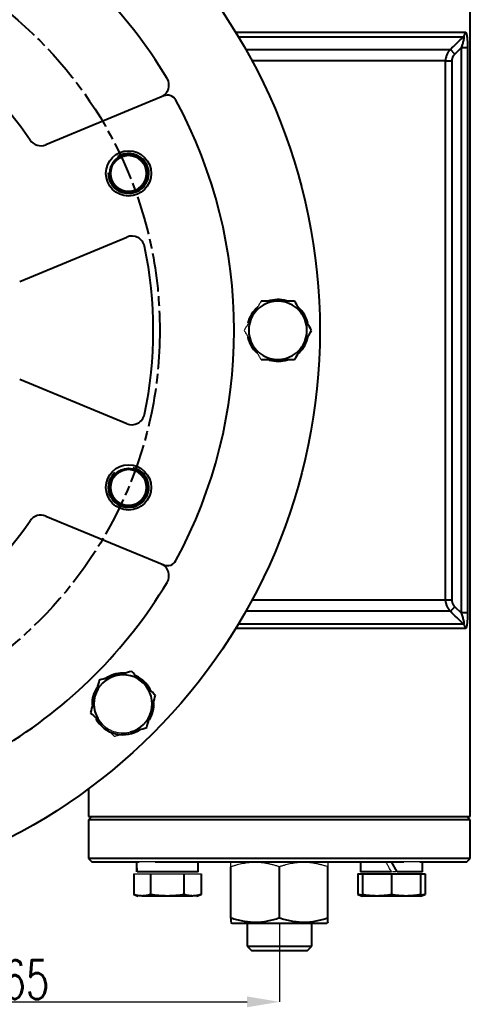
# Model space of a CAD drawing. Header units: millimetres. Extents: x 2404 to 4548, y 1024 to 2541.
# Drawn here: x 3832 to 3971.3, y 1636.5 to 1942.2 of the extents above; entities that cross this region are included whole.
import ezdxf

# ---------------------------------------------------------------- set-up
doc = ezdxf.new("R2010")
doc.units = ezdxf.units.MM
doc.linetypes.add('AM_ISO08W050', pattern=[18, 12, -1.5, 3, -1.5])
for name, color, linetype, lineweight in [('AM_5', 3, 'Continuous', 25), ('AM_7', 4, 'AM_ISO08W050', 25), ('粗实线', 7, 'Continuous', 40)]:
    doc.layers.add(name, color=color, linetype=linetype, lineweight=lineweight)
doc.styles.add('SLDTEXTSTYLE1', font='txt.shx', dxfattribs={"width": 0.7, "bigfont": 'gbcbig.shx'})
doc.dimstyles.new('SLDDIMSTYLE12$0', dxfattribs={"dimtxt": 12, "dimasz": 10, "dimexe": 0, "dimexo": 0.0625, "dimgap": 0.875, "dimtad": 1, "dimdec": 1, "dimlfac": 1.8, "dimrnd": 1e-09, "dimzin": 12, "dimdsep": 46, "dimtxsty": 'SLDTEXTSTYLE1', "dimcen": 0.09, "dimdle": 8.16, "dimclrd": 3, "dimclre": 3, "dimadec": 0, "dimazin": 3, "dimtfac": 1, "dimtdec": 1, "dimtofl": 0, "dimtmove": 0, "dimatfit": 3, "dimfxl": 0, "dimfrac": 2, "dimtolj": 1, "dimlwd": 5, "dimlwe": 5, "dimarcsym": 0})
doc.dimstyles.new('SLDDIMSTYLE12$3', dxfattribs={"dimtxt": 12, "dimasz": 10, "dimexe": 0, "dimexo": 0.0625, "dimgap": 0.875, "dimtad": 1, "dimdec": 1, "dimlfac": 1.8, "dimrnd": 1e-09, "dimzin": 12, "dimdsep": 46, "dimtxsty": 'SLDTEXTSTYLE1', "dimcen": 0.09, "dimdle": 8.16, "dimclrd": 3, "dimclre": 3, "dimadec": 0, "dimazin": 3, "dimtfac": 1, "dimtdec": 1, "dimtofl": 0, "dimtmove": 0, "dimatfit": 3, "dimfxl": 0, "dimfrac": 2, "dimtolj": 1, "dimlwd": 5, "dimlwe": 5, "dimarcsym": 0})

# ---------------------------------------------------------------- blocks, each defined once
blk = doc.blocks.new('*D58')
at = {"layer": 'AM_5', "color": 3, "linetype": 'Continuous', "lineweight": 5, "transparency": 16777216}
blk.add_line((3530.68, 1976.08), (3588.22, 1941.7), dxfattribs=at)
at = {"layer": 'AM_5', "color": 3, "lineweight": 5, "transparency": 16777216}
for p, q in [((3748.22, 1846.03), (3748.4, 1846.03)), ((3748.31, 1845.94), (3748.31, 1846.12))]:
    blk.add_line(p, q, dxfattribs=at)
at = {"layer": 'AM_5', "color": 3, "transparency": 16777216}
blk.add_solid([(3589.07, 1943.13), (3587.36, 1940.27), (3596.8, 1936.57)], dxfattribs=at)
at = {"layer": 'Defpoints', "color": 0, "transparency": 16777216}
for p in [(3596.8, 1936.57), (3899.81, 1755.49)]:
    blk.add_point(p, dxfattribs=at)
at = {"layer": 'AM_5', "color": 0, "transparency": 16777216, "insert": (3548.18, 1973.64), "char_height": 12, "attachment_point": 5, "rotation": 329.1367, "style": 'SLDTEXTSTYLE1'}
blk.add_mtext('\\A1;∅353', dxfattribs=at)
blk = doc.blocks.new('*D59')
at = {"layer": 'AM_5', "color": 3, "linetype": 'Continuous', "lineweight": 5, "transparency": 16777216}
blk.add_line((3507.75, 1917.68), (3617.01, 1885.14), dxfattribs=at)
at = {"layer": 'AM_5', "color": 3, "lineweight": 5, "transparency": 16777216}
for p, q in [((3748.22, 1846.03), (3748.4, 1846.03)), ((3748.31, 1845.94), (3748.31, 1846.12))]:
    blk.add_line(p, q, dxfattribs=at)
at = {"layer": 'AM_5', "color": 3, "transparency": 16777216}
blk.add_solid([(3617.48, 1886.73), (3616.53, 1883.54), (3626.59, 1882.28)], dxfattribs=at)
at = {"layer": 'Defpoints', "color": 0, "transparency": 16777216}
for p in [(3626.59, 1882.28), (3870.02, 1809.77)]:
    blk.add_point(p, dxfattribs=at)
at = {"layer": 'AM_5', "color": 0, "transparency": 16777216, "insert": (3525.31, 1919.62), "char_height": 12, "attachment_point": 5, "rotation": 343.4137, "style": 'SLDTEXTSTYLE1'}
blk.add_mtext('\\A1;∅254', dxfattribs=at)
blk = doc.blocks.new('*D63')
at = {"layer": 'AM_5', "color": 3, "lineweight": 5, "transparency": 16777216}
blk.add_line((3748.31, 1682.47), (3748.31, 1638.16), dxfattribs=at)
at = {"layer": 'AM_5', "color": 3, "linetype": 'Continuous', "lineweight": 5, "transparency": 16777216}
for p, q in [((3912.31, 1662.47), (3912.31, 1638.16)), ((3758.31, 1638.16), (3902.31, 1638.16))]:
    blk.add_line(p, q, dxfattribs=at)
at = {"layer": 'AM_5', "color": 3, "transparency": 16777216}
for points in [[(3758.31, 1639.83), (3758.31, 1636.5), (3748.31, 1638.16)], [(3902.31, 1639.83), (3902.31, 1636.5), (3912.31, 1638.16)]]:
    blk.add_solid(points, dxfattribs=at)
at = {"layer": 'Defpoints', "color": 0, "transparency": 16777216}
for p in [(3748.31, 1682.53), (3912.31, 1662.53), (3912.31, 1638.16)]:
    blk.add_point(p, dxfattribs=at)
at = {"layer": 'AM_5', "color": 0, "transparency": 16777216, "insert": (3830.31, 1645.04), "char_height": 12, "attachment_point": 5, "style": 'SLDTEXTSTYLE1'}
blk.add_mtext('\\A1;165', dxfattribs=at)
blk = doc.blocks.new('*U43')
at = {"layer": '粗实线', "linetype": 'ByBlock'}
blk.add_circle((-0.07, 0), 5.7, dxfattribs=at)
at = {"layer": '粗实线', "color": 3, "linetype": 'ByBlock'}
blk.add_arc((-0.07, 0), 6.09, 222.8944, 167.5618, dxfattribs=at)
blk = doc.blocks.new('*U45')
at = {"layer": '粗实线', "color": 0, "linetype": 'ByBlock', "lineweight": -2, "transparency": 16777216}
for p, rotation in [((18900.81, 8919.97), 45), ((19066.74, 8851.14), 315), ((18832.03, 8851.26), 90.00000000000001), ((18831.98, 8754.04), 135), ((19066.69, 8753.92), 270), ((18900.69, 8685.26), 180), ((18997.91, 8685.21), 225)]:
    blk.add_blockref('*U43', p, dxfattribs=dict(at, rotation=rotation))
blk.add_blockref('*U43', (18998.03, 8919.92), dxfattribs=at)

msp = doc.modelspace()

# ---------------------------------------------------------------- linework, layer by layer
at = {"color": 7, "linetype": 'Continuous', "lineweight": 25}
for p, q in [((3971.308, 1695.528), (3971.308, 1996.528)), ((3898.733, 1938.357), (3969.787, 1938.357)), ((3899.592, 1936.942), (3969.216, 1936.942)), ((3901.897, 1932.993), (3965.159, 1932.993)), ((3966.532, 1931.578), (3965.159, 1932.993)), ((3968.511, 1933.501), (3966.532, 1931.578)), ((3970.483, 1933.501), (3968.511, 1933.501)), ((3968.511, 1933.501), (3968.511, 1758.555)), ((3970.483, 1933.501), (3970.483, 1758.555)), ((3963.687, 1929.457), (3903.846, 1929.457)), ((3963.687, 1762.599), (3963.687, 1929.457)), ((3963.687, 1929.457), (3965.626, 1929.457)), ((3965.626, 1929.457), (3965.626, 1762.599)), ((3876.521, 1918.619), (3840.05, 1903.512)), ((3832.006, 1861.214), (3865.123, 1874.931)), ((3865.123, 1817.125), (3832.006, 1830.842)), ((3840.05, 1788.544), (3876.521, 1773.438)), ((3903.846, 1762.599), (3963.687, 1762.599)), ((3963.687, 1762.599), (3965.626, 1762.599)), ((3965.159, 1759.064), (3901.897, 1759.064)), ((3965.159, 1759.064), (3966.532, 1760.478)), ((3966.532, 1760.478), (3968.511, 1758.555)), ((3970.483, 1758.555), (3968.511, 1758.555)), ((3969.216, 1755.114), (3899.592, 1755.114)), ((3969.787, 1753.7), (3898.733, 1753.7)), ((3853.308, 1704.158), (3853.308, 1695.528)), ((3854.308, 1695.528), (3853.308, 1694.528)), ((3853.308, 1695.528), (3912.308, 1695.528)), ((3853.308, 1694.528), (3853.308, 1682.528)), ((3912.308, 1694.528), (3853.308, 1694.528)), ((3912.308, 1695.528), (3971.308, 1695.528)), ((3971.308, 1694.528), (3912.308, 1694.528)), ((3971.308, 1694.528), (3970.308, 1695.528)), ((3971.308, 1682.528), (3971.308, 1694.528)), ((3853.308, 1682.528), (3854.308, 1681.528)), ((3971.308, 1682.528), (3853.308, 1682.528)), ((3854.308, 1681.528), (3868.913, 1681.528)), ((3868.11, 1681.528), (3868.11, 1678.428)), ((3873.826, 1681.528), (3950.791, 1681.528)), ((3887.21, 1678.428), (3887.21, 1681.528)), ((3902.308, 1681.528), (3902.308, 1681.074)), ((3922.308, 1681.073), (3922.308, 1681.528)), ((3937.406, 1681.528), (3937.406, 1678.428)), ((3948.746, 1678.428), (3946.956, 1681.528)), ((3955.703, 1681.528), (3970.308, 1681.528)), ((3956.506, 1678.428), (3956.506, 1681.528)), ((3970.308, 1681.528), (3971.308, 1682.528)), ((3887.21, 1678.428), (3868.279, 1678.428)), ((3897.308, 1664.084), (3897.308, 1679.972)), ((3912.308, 1664.084), (3912.308, 1679.972)), ((3927.308, 1664.084), (3927.308, 1679.972)), ((3946.956, 1678.428), (3937.406, 1678.428)), ((3956.506, 1678.428), (3948.746, 1678.428)), ((3867.268, 1677.828), (3867.268, 1671.435)), ((3872.464, 1677.828), (3872.464, 1671.435)), ((3882.856, 1671.435), (3882.856, 1677.828)), ((3888.052, 1677.828), (3888.052, 1671.435)), ((3936.564, 1677.828), (3937.956, 1677.828)), ((3936.564, 1677.828), (3936.564, 1671.435)), ((3937.956, 1677.828), (3946.956, 1677.828)), ((3937.956, 1677.828), (3937.956, 1671.435)), ((3946.956, 1677.828), (3946.956, 1671.435)), ((3946.956, 1677.828), (3955.956, 1677.828)), ((3955.956, 1677.828), (3955.956, 1671.435)), ((3955.956, 1677.828), (3957.349, 1677.828)), ((3957.349, 1677.828), (3957.349, 1671.435)), ((3867.268, 1671.435), (3868.66, 1670.928)), ((3877.66, 1670.928), (3869.866, 1670.928)), ((3885.454, 1670.928), (3877.66, 1670.928)), ((3886.66, 1670.928), (3888.052, 1671.435)), ((3936.564, 1671.435), (3937.956, 1670.928)), ((3937.956, 1671.163), (3936.564, 1671.435)), ((3942.456, 1670.928), (3937.956, 1670.928)), ((3951.456, 1670.928), (3942.456, 1670.928)), ((3955.956, 1670.928), (3951.456, 1670.928)), ((3955.956, 1670.928), (3957.349, 1671.435)), ((3957.349, 1671.435), (3955.956, 1671.163)), ((3897.308, 1662.745), (3897.683, 1662.528)), ((3897.683, 1662.528), (3926.933, 1662.528)), ((3902.308, 1662.528), (3902.308, 1655.381)), ((3922.308, 1655.381), (3922.308, 1662.528)), ((3926.933, 1662.528), (3927.308, 1662.745)), ((3902.308, 1655.381), (3903.661, 1654.028)), ((3902.308, 1655.381), (3912.308, 1655.381)), ((3903.661, 1654.028), (3920.955, 1654.028)), ((3912.308, 1655.381), (3922.308, 1655.381)), ((3920.955, 1654.028), (3922.308, 1655.381))]:
    msp.add_line(p, q, dxfattribs=at)
at = {"color": 144, "linetype": 'Continuous', "lineweight": 18}
for p, q in [((3873.826, 1681.528), (3868.913, 1681.528)), ((3955.703, 1681.528), (3950.791, 1681.528)), ((3867.268, 1677.828), (3872.464, 1677.828)), ((3872.464, 1677.828), (3882.856, 1677.828)), ((3882.856, 1677.828), (3888.052, 1677.828))]:
    msp.add_line(p, q, dxfattribs=at)
at = {"color": 7, "linetype": 'Continuous', "lineweight": 25}
for centre, radius in [((3748.308, 1846.028), 176.5), ((3865.641, 1894.629), 7), ((3865.641, 1797.427), 7)]:
    msp.add_circle(centre, radius, dxfattribs=at)
for centre, radius, start, end in [((3748.308, 1846.028), 151, 31.10722, 58.89278), ((3967.76, 1938.352), 2.027, 315.92442, 0.12439), ((3748.308, 1846.028), 105, 34.14428, 55.85572), ((3874.17, 1921.974), 4, 292.5, 31.10722), ((3877.669, 1915.847), 3, 28.3567, 112.5), ((3748.308, 1846.028), 150, 331.6433, 28.3567), ((3838.52, 1907.208), 4, 214.14428, 292.5), ((3866.653, 1871.236), 4, 12.02432, 112.5), ((3748.308, 1846.028), 125, 347.97568, 12.02432), ((3911.808, 1846.028), 9.55, 130.46003, 166.31319), ((3911.808, 1846.028), 9, 90, 150), ((3911.808, 1846.028), 9.55, 73.41073, 109.16194), ((3911.808, 1846.028), 9, 30, 90), ((3911.808, 1846.028), 9.55, 13.51521, 47.78984), ((3911.808, 1846.028), 9, 150, 210), ((3911.808, 1846.028), 9, 330, 30), ((3911.808, 1846.028), 9.55, 192.65879, 226.76773), ((3911.808, 1846.028), 9.55, 312.8059, 349.1982), ((3911.808, 1846.028), 9, 210, 270), ((3911.808, 1846.028), 9, 270, 330), ((3911.808, 1846.028), 9.55, 253.69476, 288.28049), ((3866.653, 1820.821), 4, 247.5, 347.97568), ((3838.52, 1784.849), 4, 67.5, 145.85572), ((3748.308, 1846.028), 105, 304.14428, 325.85572), ((3874.17, 1770.082), 4, 328.89278, 67.5), ((3877.669, 1776.209), 3, 247.5, 331.6433), ((3748.308, 1846.028), 151, 301.10722, 328.89278), ((3967.76, 1753.704), 2.027, 359.87561, 44.07558), ((3863.92, 1730.416), 9.55, 85.9144, 121.31319), ((3863.92, 1730.416), 9, 105, 165), ((3863.92, 1730.416), 9, 45, 105), ((3863.92, 1730.416), 9.55, 28.41073, 64.16193), ((3863.92, 1730.416), 9, 345, 45), ((3863.92, 1730.416), 9.55, 147.65879, 181.76773), ((3863.92, 1730.416), 9, 165, 225), ((3863.92, 1730.416), 9.55, 328.51521, 2.78984), ((3863.92, 1730.416), 9, 285, 345), ((3863.92, 1730.416), 9.55, 208.69476, 304.1982)]:
    msp.add_arc(centre, radius, start, end, dxfattribs=at)
for centre, start_param, end_param in [((3877.66, 1681.528), 1.5707963, 1.7593233), ((3877.66, 1678.428), 1.4769526, 1.5707963)]:
    msp.add_ellipse(centre, major_axis=(0, 16.541), ratio=0.5773503, start_param=start_param, end_param=end_param, dxfattribs=at)
at = {"color": 144, "linetype": 'Continuous', "lineweight": 18}
for points, knots in [([(3898.733, 1938.357), (3898.761, 1938.311), (3898.816, 1938.223), (3898.896, 1938.091), (3898.973, 1937.964), (3899.047, 1937.843), (3899.118, 1937.727), (3899.203, 1937.587), (3899.3, 1937.426), (3899.407, 1937.25), (3899.505, 1937.087), (3899.564, 1936.99), (3899.592, 1936.942)], [0, 0, 0, 0, 0.0916949, 0.1800589, 0.2651099, 0.3468692, 0.4253622, 0.5006181, 0.6332926, 0.7605673, 0.8827044, 1, 1, 1, 1]), ([(3902.238, 1932.387), (3902.208, 1932.441), (3902.148, 1932.548), (3902.061, 1932.703), (3901.977, 1932.851), (3901.923, 1932.946), (3901.897, 1932.993)], [0, 0, 0, 0, 0.2555394, 0.5073336, 0.7554598, 1, 1, 1, 1]), ([(3906.612, 1855.028), (3906.523, 1854.875), (3906.348, 1854.57), (3906.085, 1854.115), (3905.826, 1853.666), (3905.569, 1853.221), (3905.253, 1852.674), (3904.88, 1852.026), (3904.446, 1851.276), (3904.158, 1850.778), (3904.014, 1850.528)], [0, 0, 0, 0, 0.1034251, 0.2050088, 0.3050798, 0.4040046, 0.502187, 0.6697435, 0.8346755, 1, 1, 1, 1]), ([(3904.014, 1850.528), (3903.927, 1850.378), (3903.755, 1850.079), (3903.496, 1849.63), (3903.238, 1849.182), (3902.977, 1848.731), (3902.66, 1848.183), (3902.287, 1847.536), (3901.853, 1846.786), (3901.563, 1846.283), (3901.416, 1846.028)], [0, 0, 0, 0, 0.0994159, 0.1982438, 0.2971571, 0.3968095, 0.4978253, 0.6618406, 0.8286665, 1, 1, 1, 1]), ([(3901.416, 1846.028), (3901.505, 1845.875), (3901.681, 1845.57), (3901.943, 1845.115), (3902.202, 1844.666), (3902.459, 1844.221), (3902.775, 1843.674), (3903.15, 1843.027), (3903.583, 1842.277), (3903.87, 1841.778), (3904.014, 1841.528)], [0, 0, 0, 0, 0.1034251, 0.2050088, 0.3050798, 0.4040046, 0.502187, 0.6697435, 0.8346755, 1, 1, 1, 1]), ([(3904.014, 1841.528), (3904.101, 1841.378), (3904.274, 1841.079), (3904.533, 1840.631), (3904.792, 1840.183), (3905.052, 1839.732), (3905.368, 1839.183), (3905.742, 1838.536), (3906.175, 1837.786), (3906.465, 1837.283), (3906.612, 1837.028)], [0, 0, 0, 0, 0.0994159, 0.1982438, 0.2971571, 0.3968095, 0.4978252, 0.6618406, 0.8286665, 1, 1, 1, 1]), ([(3901.897, 1759.064), (3901.717, 1758.748), (3901.353, 1758.108), (3900.79, 1757.135), (3900.202, 1756.133), (3899.797, 1755.457), (3899.592, 1755.114)], [0, 0, 0, 0, 0.2393557, 0.4857945, 0.7393359, 1, 1, 1, 1]), ([(3901.897, 1759.064), (3901.923, 1759.111), (3901.977, 1759.205), (3902.061, 1759.354), (3902.148, 1759.508), (3902.208, 1759.616), (3902.238, 1759.67)], [0, 0, 0, 0, 0.2445402, 0.4926664, 0.7444606, 1, 1, 1, 1]), ([(3899.592, 1755.114), (3899.573, 1755.083), (3899.535, 1755.019), (3899.473, 1754.916), (3899.407, 1754.807), (3899.337, 1754.69), (3899.262, 1754.567), (3899.166, 1754.409), (3899.044, 1754.208), (3898.893, 1753.96), (3898.788, 1753.789), (3898.733, 1753.7)], [0, 0, 0, 0, 0.0778796, 0.157879, 0.2400919, 0.3246048, 0.4114977, 0.5008436, 0.6541576, 0.8204818, 1, 1, 1, 1]), ([(3857.556, 1724.052), (3857.677, 1723.932), (3857.919, 1723.689), (3858.284, 1723.325), (3858.652, 1722.957), (3859.023, 1722.586), (3859.468, 1722.141), (3859.994, 1721.615), (3860.606, 1721.003), (3861.02, 1720.589), (3861.23, 1720.378)], [0, 0, 0, 0, 0.0978843, 0.1966169, 0.2962392, 0.3967918, 0.4983138, 0.6591287, 0.8263186, 1, 1, 1, 1]), ([(3857.556, 1724.052), (3857.625, 1723.984), (3857.763, 1723.849), (3857.978, 1723.655), (3858.198, 1723.467), (3858.424, 1723.287), (3858.655, 1723.115), (3858.893, 1722.949), (3859.136, 1722.792), (3859.643, 1722.485), (3860.447, 1722.084), (3861.584, 1721.698), (3862.762, 1721.463), (3863.755, 1721.403), (3864.54, 1721.431), (3865.116, 1721.49), (3865.687, 1721.583), (3866.062, 1721.676), (3866.25, 1721.723)], [0, 0, 0, 0, 0.0308228, 0.0615517, 0.0922184, 0.1228548, 0.1534928, 0.1841646, 0.2149018, 0.2457363, 0.3728489, 0.5000156, 0.6271282, 0.7542949, 0.815839, 0.8771341, 0.9384359, 1, 1, 1, 1]), ([(3861.23, 1720.378), (3861.405, 1720.425), (3861.749, 1720.517), (3862.261, 1720.654), (3862.763, 1720.789), (3863.255, 1720.921), (3863.861, 1721.083), (3864.583, 1721.276), (3865.42, 1721.501), (3865.974, 1721.649), (3866.25, 1721.723)], [0, 0, 0, 0, 0.105065, 0.2077919, 0.3082044, 0.4063275, 0.5021883, 0.6706326, 0.8365076, 1, 1, 1, 1]), ([(3897.308, 1679.972), (3897.308, 1680.321), (3897.308, 1681.023), (3897.308, 1681.432), (3897.308, 1681.312), (3897.308, 1681.311)], [0, 0, 0, 0, 0.4978732, 0.9996439, 1, 1, 1, 1]), ([(3927.308, 1681.312), (3927.308, 1681.312), (3927.308, 1681.432), (3927.308, 1681.023), (3927.308, 1680.321), (3927.308, 1679.972)], [0, 0, 0, 0, 0.0002306, 0.5020643, 1, 1, 1, 1]), ([(3946.956, 1678.428), (3946.86, 1678.596), (3946.672, 1678.92), (3946.401, 1679.39), (3946.148, 1679.827), (3945.915, 1680.231), (3945.701, 1680.602), (3945.506, 1680.94), (3945.33, 1681.245), (3945.219, 1681.438), (3945.167, 1681.528)], [0, 0, 0, 0, 0.1620197, 0.3134623, 0.4543277, 0.5846161, 0.7043274, 0.8134617, 0.9120192, 1, 1, 1, 1]), ([(3912.308, 1679.972), (3912.124, 1680.032), (3911.758, 1680.152), (3911.212, 1680.318), (3910.674, 1680.471), (3910.143, 1680.611), (3909.62, 1680.738), (3909.105, 1680.852), (3908.128, 1681.046), (3906.694, 1681.25), (3904.797, 1681.343), (3902.904, 1681.248), (3901.347, 1681.025), (3900.112, 1680.769), (3899.197, 1680.543), (3898.258, 1680.28), (3897.628, 1680.076), (3897.308, 1679.972)], [0, 0, 0, 0, 0.037778, 0.0748665, 0.1112748, 0.1470131, 0.182092, 0.2165225, 0.2503166, 0.3773034, 0.5009438, 0.6239216, 0.7503053, 0.8097064, 0.871084, 0.9344973, 1, 1, 1, 1]), ([(3927.308, 1679.972), (3927.124, 1680.032), (3926.758, 1680.152), (3926.212, 1680.318), (3925.674, 1680.471), (3925.143, 1680.611), (3924.62, 1680.738), (3924.105, 1680.852), (3923.128, 1681.046), (3921.694, 1681.25), (3919.797, 1681.343), (3917.904, 1681.248), (3916.347, 1681.025), (3915.112, 1680.769), (3914.197, 1680.543), (3913.258, 1680.28), (3912.628, 1680.076), (3912.308, 1679.972)], [0, 0, 0, 0, 0.037778, 0.0748665, 0.1112748, 0.1470131, 0.182092, 0.2165225, 0.2503166, 0.3773034, 0.5009438, 0.6239216, 0.7503053, 0.8097064, 0.871084, 0.9344973, 1, 1, 1, 1]), ([(3948.396, 1678.428), (3948.387, 1678.428), (3948.054, 1678.428), (3947.675, 1678.428), (3947.306, 1678.428)], [0, 0, 0, 0, 0.0267505, 1, 1, 1, 1])]:
    msp.add_open_spline(points, degree=3, knots=knots, dxfattribs=at)
at = {"color": 7, "linetype": 'Continuous', "lineweight": 25}
for points, knots in [([(3969.787, 1938.357), (3969.799, 1938.356), (3969.824, 1938.354), (3969.861, 1938.339), (3969.897, 1938.315), (3969.933, 1938.282), (3969.984, 1938.217), (3970.049, 1938.098), (3970.123, 1937.896), (3970.19, 1937.646), (3970.267, 1937.262), (3970.343, 1936.706), (3970.409, 1935.96), (3970.448, 1935.256), (3970.47, 1934.617), (3970.481, 1934.064), (3970.482, 1933.69), (3970.483, 1933.501)], [0, 0, 0, 0, 0.0252348, 0.0502844, 0.0752329, 0.1001656, 0.1251677, 0.1873314, 0.2505247, 0.3122642, 0.3758795, 0.5008118, 0.6220811, 0.7499879, 0.8318051, 0.9149597, 1, 1, 1, 1]), ([(3965.159, 1932.993), (3965.824, 1933.639), (3967.177, 1934.955), (3968.529, 1936.272), (3969.216, 1936.942)], [0, 0, 0, 0, 0.49136865, 1, 1, 1, 1]), ([(3969.216, 1936.942), (3969.263, 1936.958), (3969.298, 1936.942), (3969.34, 1936.846), (3969.348, 1936.766), (3969.339, 1936.559), (3969.322, 1936.429), (3969.272, 1936.142), (3969.238, 1935.981), (3969.116, 1935.469), (3969.012, 1935.095), (3968.776, 1934.307), (3968.647, 1933.907), (3968.511, 1933.501)], [0, 0, 0, 0, 0.125, 0.125, 0.25, 0.25, 0.375, 0.375, 0.5, 0.5, 0.75, 0.75, 1, 1, 1, 1]), ([(3965.159, 1932.993), (3964.928, 1932.762), (3964.717, 1932.507), (3964.353, 1931.965), (3964.198, 1931.679), (3963.946, 1931.075), (3963.848, 1930.756), (3963.72, 1930.115), (3963.687, 1929.789), (3963.687, 1929.457)], [0, 0, 0, 0, 0.25, 0.25, 0.5, 0.5, 0.75, 0.75, 1, 1, 1, 1]), ([(3966.532, 1931.578), (3966.491, 1931.538), (3966.411, 1931.458), (3966.299, 1931.329), (3966.195, 1931.196), (3966.1, 1931.057), (3966.012, 1930.913), (3965.933, 1930.764), (3965.843, 1930.571), (3965.754, 1930.332), (3965.68, 1930.046), (3965.634, 1929.753), (3965.628, 1929.556), (3965.626, 1929.457)], [0, 0, 0, 0, 0.072376, 0.1440729, 0.2153164, 0.2863365, 0.3573653, 0.4286348, 0.5003747, 0.6261247, 0.7504456, 0.8746363, 1, 1, 1, 1]), ([(3911.808, 1855.028), (3910.934, 1855.028), (3910.064, 1855.028), (3908.333, 1855.028), (3907.471, 1855.028), (3906.612, 1855.028)], [0, 0, 0, 0, 0.5, 0.5, 1, 1, 1, 1]), ([(3917.004, 1855.028), (3916.145, 1855.028), (3915.284, 1855.028), (3913.552, 1855.028), (3912.682, 1855.028), (3911.808, 1855.028)], [0, 0, 0, 0, 0.5, 0.5, 1, 1, 1, 1]), ([(3919.602, 1850.528), (3919.165, 1851.285), (3918.73, 1852.039), (3917.865, 1853.538), (3917.434, 1854.284), (3917.004, 1855.028)], [0, 0, 0, 0, 0.5, 0.5, 1, 1, 1, 1]), ([(3922.2, 1846.028), (3921.771, 1846.772), (3921.34, 1847.519), (3920.474, 1849.018), (3920.04, 1849.771), (3919.602, 1850.528)], [0, 0, 0, 0, 0.5, 0.5, 1, 1, 1, 1]), ([(3919.602, 1841.528), (3920.04, 1842.285), (3920.474, 1843.039), (3921.34, 1844.538), (3921.771, 1845.284), (3922.2, 1846.028)], [0, 0, 0, 0, 0.5, 0.5, 1, 1, 1, 1]), ([(3917.004, 1837.028), (3917.434, 1837.772), (3917.865, 1838.519), (3918.73, 1840.018), (3919.165, 1840.771), (3919.602, 1841.528)], [0, 0, 0, 0, 0.5, 0.5, 1, 1, 1, 1]), ([(3906.612, 1837.028), (3907.471, 1837.028), (3908.333, 1837.028), (3910.064, 1837.028), (3910.934, 1837.028), (3911.808, 1837.028)], [0, 0, 0, 0, 0.5, 0.5, 1, 1, 1, 1]), ([(3911.808, 1837.028), (3912.682, 1837.028), (3913.552, 1837.028), (3915.284, 1837.028), (3916.145, 1837.028), (3917.004, 1837.028)], [0, 0, 0, 0, 0.5, 0.5, 1, 1, 1, 1]), ([(3963.687, 1762.599), (3963.687, 1762.268), (3963.72, 1761.935), (3963.85, 1761.292), (3963.946, 1760.98), (3964.136, 1760.527), (3964.208, 1760.377), (3964.364, 1760.088), (3964.448, 1759.949), (3964.72, 1759.545), (3964.927, 1759.295), (3965.159, 1759.064)], [0, 0, 0, 0, 0.25, 0.25, 0.5, 0.5, 0.625, 0.625, 0.75, 0.75, 1, 1, 1, 1]), ([(3965.626, 1762.599), (3965.627, 1762.543), (3965.628, 1762.429), (3965.643, 1762.261), (3965.668, 1762.094), (3965.702, 1761.929), (3965.745, 1761.766), (3965.799, 1761.604), (3965.877, 1761.407), (3965.989, 1761.178), (3966.144, 1760.927), (3966.324, 1760.691), (3966.462, 1760.549), (3966.532, 1760.478)], [0, 0, 0, 0, 0.0718918, 0.1432382, 0.2142798, 0.2852606, 0.3564249, 0.4280154, 0.5002702, 0.6252464, 0.7493677, 0.8738755, 1, 1, 1, 1]), ([(3969.216, 1755.114), (3968.529, 1755.784), (3967.177, 1757.102), (3965.824, 1758.417), (3965.159, 1759.064)], [0, 0, 0, 0, 0.5086313, 1, 1, 1, 1]), ([(3968.511, 1758.555), (3968.649, 1758.146), (3968.777, 1757.744), (3968.953, 1757.157), (3969.009, 1756.963), (3969.111, 1756.592), (3969.157, 1756.413), (3969.238, 1756.073), (3969.272, 1755.912), (3969.323, 1755.625), (3969.339, 1755.497), (3969.348, 1755.289), (3969.34, 1755.21), (3969.298, 1755.114), (3969.263, 1755.098), (3969.216, 1755.114)], [0, 0, 0, 0, 0.25, 0.25, 0.375, 0.375, 0.5, 0.5, 0.625, 0.625, 0.75, 0.75, 0.875, 0.875, 1, 1, 1, 1]), ([(3970.483, 1758.555), (3970.483, 1758.46), (3970.482, 1758.272), (3970.48, 1757.991), (3970.475, 1757.714), (3970.469, 1757.442), (3970.461, 1757.173), (3970.443, 1756.718), (3970.41, 1756.1), (3970.344, 1755.352), (3970.267, 1754.796), (3970.19, 1754.411), (3970.124, 1754.161), (3970.05, 1753.959), (3969.977, 1753.827), (3969.91, 1753.749), (3969.849, 1753.707), (3969.808, 1753.702), (3969.787, 1753.7)], [0, 0, 0, 0, 0.0426449, 0.0847598, 0.1264096, 0.1676609, 0.2085827, 0.2492454, 0.3773817, 0.4988975, 0.6240178, 0.6875956, 0.7493136, 0.8124478, 0.8745662, 0.9162784, 0.9579574, 1, 1, 1, 1]), ([(3866.61, 1740.454), (3865.78, 1740.232), (3864.948, 1740.009), (3863.275, 1739.561), (3862.435, 1739.336), (3861.591, 1739.11)], [0, 0, 0, 0, 0.5, 0.5, 1, 1, 1, 1]), ([(3870.284, 1736.78), (3869.666, 1737.398), (3869.051, 1738.013), (3867.827, 1739.238), (3867.217, 1739.847), (3866.61, 1740.454)], [0, 0, 0, 0, 0.5, 0.5, 1, 1, 1, 1]), ([(3856.572, 1737.765), (3856.349, 1736.935), (3856.126, 1736.103), (3855.678, 1734.43), (3855.453, 1733.59), (3855.227, 1732.746)], [0, 0, 0, 0, 0.5, 0.5, 1, 1, 1, 1]), ([(3861.591, 1739.11), (3860.746, 1738.883), (3859.906, 1738.658), (3858.234, 1738.21), (3857.401, 1737.987), (3856.572, 1737.765)], [0, 0, 0, 0, 0.5, 0.5, 1, 1, 1, 1]), ([(3873.958, 1733.106), (3873.351, 1733.713), (3872.742, 1734.323), (3871.517, 1735.547), (3870.902, 1736.162), (3870.284, 1736.78)], [0, 0, 0, 0, 0.5, 0.5, 1, 1, 1, 1]), ([(3855.227, 1732.746), (3855.001, 1731.901), (3854.775, 1731.061), (3854.327, 1729.389), (3854.104, 1728.556), (3853.882, 1727.727)], [0, 0, 0, 0, 0.5, 0.5, 1, 1, 1, 1]), ([(3872.613, 1728.087), (3872.84, 1728.931), (3873.065, 1729.771), (3873.513, 1731.444), (3873.736, 1732.276), (3873.958, 1733.106)], [0, 0, 0, 0, 0.5, 0.5, 1, 1, 1, 1]), ([(3853.882, 1727.727), (3854.489, 1727.119), (3855.099, 1726.51), (3856.323, 1725.285), (3856.938, 1724.671), (3857.556, 1724.052)], [0, 0, 0, 0, 0.5, 0.5, 1, 1, 1, 1]), ([(3871.269, 1723.068), (3871.491, 1723.898), (3871.714, 1724.73), (3872.162, 1726.402), (3872.387, 1727.242), (3872.613, 1728.087)], [0, 0, 0, 0, 0.5, 0.5, 1, 1, 1, 1]), ([(3866.25, 1721.723), (3867.094, 1721.949), (3867.934, 1722.174), (3869.606, 1722.622), (3870.439, 1722.845), (3871.269, 1723.068)], [0, 0, 0, 0, 0.5, 0.5, 1, 1, 1, 1]), ([(3869.866, 1670.928), (3869.429, 1670.928), (3868.994, 1670.975), (3868.128, 1671.151), (3867.697, 1671.279), (3867.268, 1671.435)], [0, 0, 0, 0, 0.5, 0.5, 1, 1, 1, 1]), ([(3872.464, 1671.435), (3872.034, 1671.279), (3871.603, 1671.151), (3870.738, 1670.975), (3870.303, 1670.928), (3869.866, 1670.928)], [0, 0, 0, 0, 0.5, 0.5, 1, 1, 1, 1]), ([(3877.66, 1670.928), (3876.786, 1670.928), (3875.916, 1670.975), (3874.185, 1671.151), (3873.323, 1671.279), (3872.464, 1671.435)], [0, 0, 0, 0, 0.5, 0.5, 1, 1, 1, 1]), ([(3882.856, 1671.435), (3881.997, 1671.279), (3881.135, 1671.151), (3879.404, 1670.975), (3878.534, 1670.928), (3877.66, 1670.928)], [0, 0, 0, 0, 0.5, 0.5, 1, 1, 1, 1]), ([(3885.454, 1670.928), (3885.017, 1670.928), (3884.582, 1670.975), (3883.717, 1671.151), (3883.286, 1671.279), (3882.856, 1671.435)], [0, 0, 0, 0, 0.5, 0.5, 1, 1, 1, 1]), ([(3888.052, 1671.435), (3887.623, 1671.279), (3887.192, 1671.151), (3886.326, 1670.975), (3885.891, 1670.928), (3885.454, 1670.928)], [0, 0, 0, 0, 0.5, 0.5, 1, 1, 1, 1]), ([(3942.456, 1670.928), (3941.699, 1670.928), (3940.946, 1670.975), (3939.447, 1671.151), (3938.7, 1671.279), (3937.956, 1671.435)], [0, 0, 0, 0, 0.5, 0.5, 1, 1, 1, 1]), ([(3937.956, 1671.435), (3937.956, 1671.279), (3937.956, 1671.151), (3937.956, 1670.975), (3937.956, 1670.928), (3937.956, 1670.928)], [0, 0, 0, 0, 0.5, 0.5, 1, 1, 1, 1]), ([(3946.956, 1671.435), (3946.212, 1671.279), (3945.466, 1671.151), (3943.967, 1670.975), (3943.214, 1670.928), (3942.456, 1670.928)], [0, 0, 0, 0, 0.5, 0.5, 1, 1, 1, 1]), ([(3951.456, 1670.928), (3950.699, 1670.928), (3949.946, 1670.975), (3948.447, 1671.151), (3947.7, 1671.279), (3946.956, 1671.435)], [0, 0, 0, 0, 0.5, 0.5, 1, 1, 1, 1]), ([(3955.956, 1671.435), (3955.212, 1671.279), (3954.466, 1671.151), (3952.967, 1670.975), (3952.214, 1670.928), (3951.456, 1670.928)], [0, 0, 0, 0, 0.5, 0.5, 1, 1, 1, 1]), ([(3955.956, 1670.928), (3955.956, 1670.928), (3955.956, 1670.975), (3955.956, 1671.151), (3955.956, 1671.279), (3955.956, 1671.435)], [0, 0, 0, 0, 0.5, 0.5, 1, 1, 1, 1]), ([(3912.308, 1664.084), (3911.084, 1663.676), (3909.85, 1663.34), (3907.357, 1662.874), (3906.098, 1662.746), (3904.185, 1662.744), (3903.544, 1662.776), (3902.277, 1662.898), (3901.648, 1662.988), (3899.771, 1663.339), (3898.534, 1663.676), (3897.308, 1664.084)], [0, 0, 0, 0, 0.25, 0.25, 0.5, 0.5, 0.625, 0.625, 0.75, 0.75, 1, 1, 1, 1]), ([(3897.308, 1664.084), (3897.308, 1663.682), (3897.308, 1662.922), (3897.308, 1662.834), (3897.308, 1662.792)], [0, 0, 0, 0, 0.52907858, 1, 1, 1, 1]), ([(3927.308, 1664.084), (3926.084, 1663.676), (3924.85, 1663.34), (3922.357, 1662.874), (3921.098, 1662.746), (3919.185, 1662.744), (3918.544, 1662.776), (3917.277, 1662.898), (3916.648, 1662.988), (3914.771, 1663.339), (3913.534, 1663.676), (3912.308, 1664.084)], [0, 0, 0, 0, 0.25, 0.25, 0.5, 0.5, 0.625, 0.625, 0.75, 0.75, 1, 1, 1, 1]), ([(3927.308, 1662.792), (3927.308, 1662.777), (3927.308, 1662.659), (3927.308, 1663.09), (3927.308, 1663.751), (3927.308, 1664.084)], [0, 0, 0, 0, 0.0696701, 0.530573, 1, 1, 1, 1])]:
    msp.add_open_spline(points, degree=3, knots=knots, dxfattribs=at)
at = {"layer": 'AM_7'}
msp.add_circle((3748.308, 1846.028), 127, dxfattribs=at)

# ---------------------------------------------------------------- block references
at = {"layer": '粗实线', "linetype": 'ByBlock'}
msp.add_blockref('*U45', (-15201.051, -6956.562), dxfattribs=at)

# ---------------------------------------------------------------- dimensions: what is measured, and where the dimension line sits
at = {"layer": 'AM_5'}
for p1, p2, picture, middle in [((3899.815, 1755.485), (3596.802, 1936.571), '*D58', (3544.654, 1967.735)), ((3870.024, 1809.775), (3626.593, 1882.282), '*D59', (3523.35, 1913.033))]:
    dim = msp.add_diameter_dim_2p(p1=p1, p2=p2, dimstyle='SLDDIMSTYLE12$3', override={"dimlfac": 1, "dimpost": ''}, dxfattribs=at)
    dim.commit()
    dim.dimension.update_dxf_attribs({"geometry": picture, "text_midpoint": middle, "dimtype": 163})
dim = msp.add_linear_dim(base=(3912.308, 1638.162), p1=(3748.308, 1682.528), p2=(3912.308, 1662.528), text='165', dimstyle='SLDDIMSTYLE12$0', override={"dimlfac": 1, "dimpost": ''}, dxfattribs=at)
dim.commit()
dim.dimension.update_dxf_attribs({"geometry": '*D63', "text_midpoint": (3830.308, 1645.037)})

doc.saveas('drawing.dxf')
